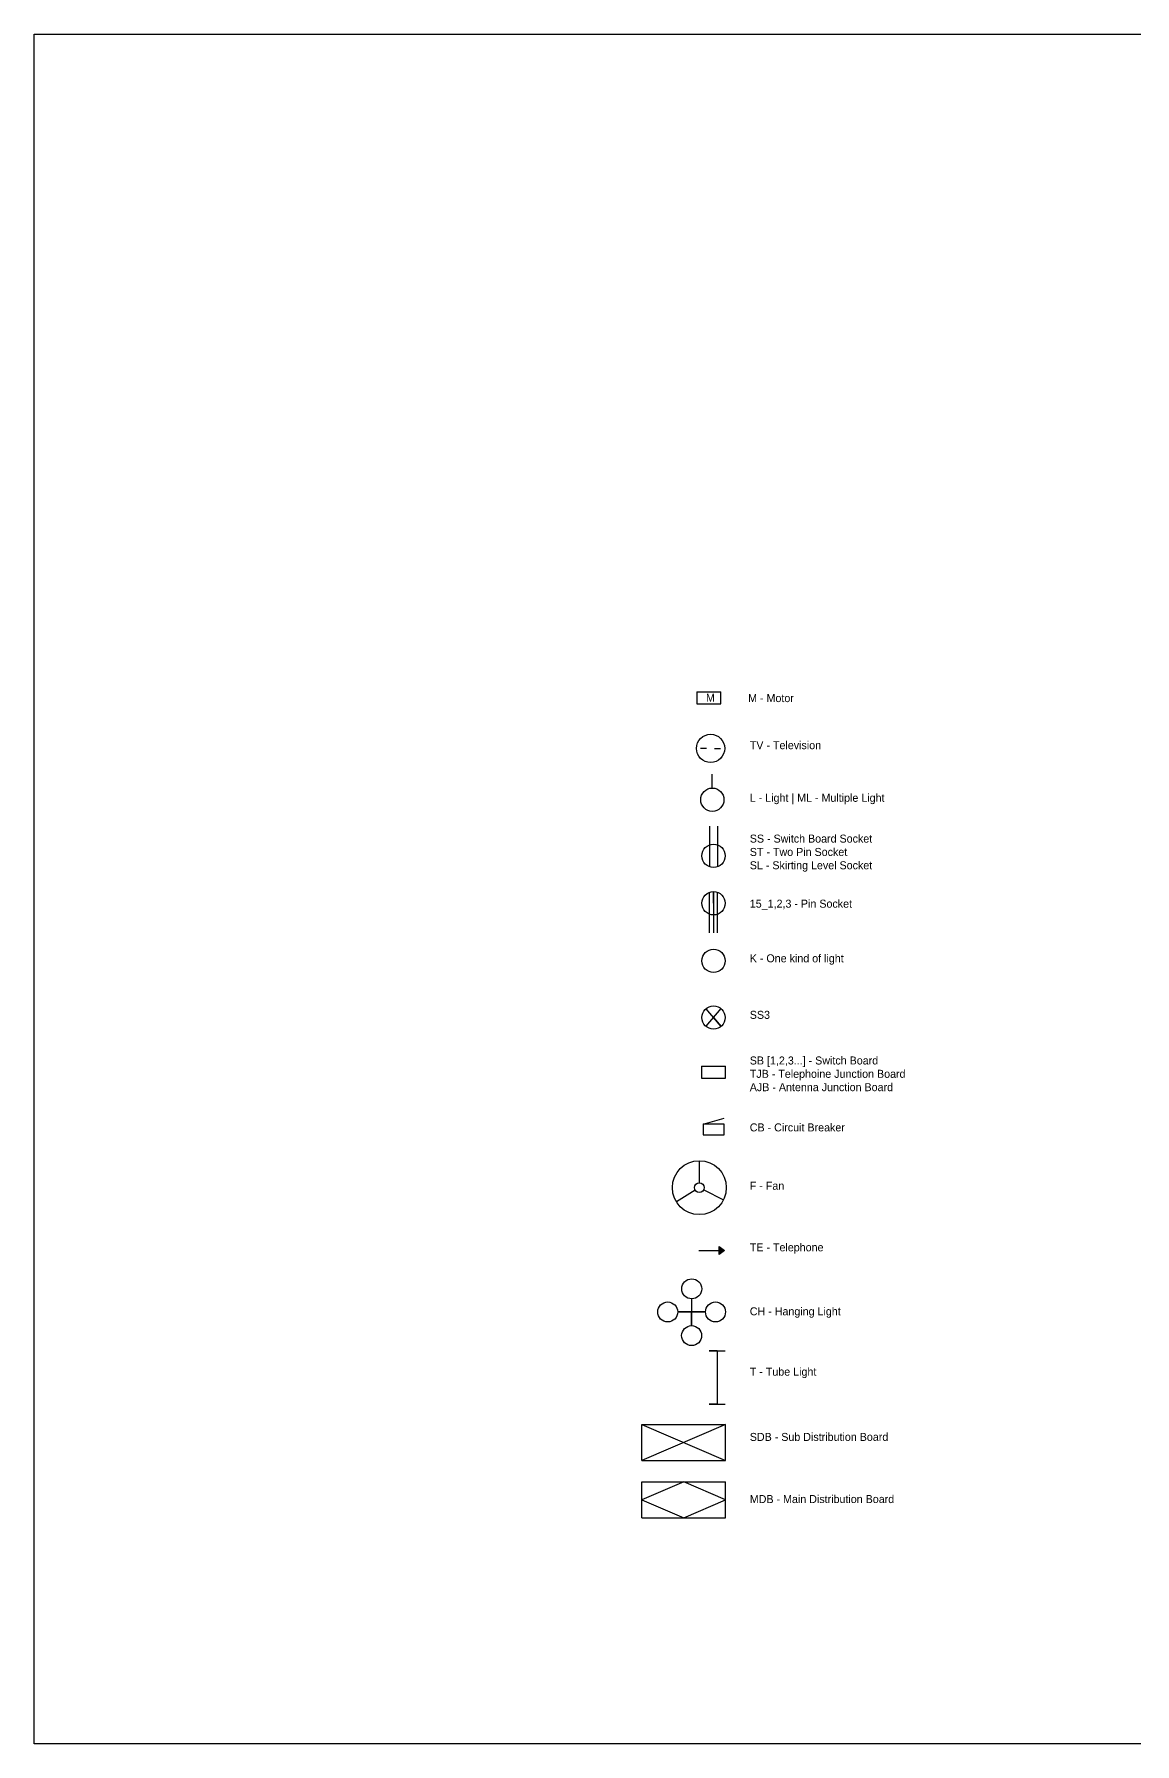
# Model space of a CAD drawing. Header units: inches. Extents: x 452 to 1996, y -561 to 294.
# Drawn here: x 452 to 1003, y -561 to 294 of the extents above; entities that cross this region are included whole.
import ezdxf

# ---------------------------------------------------------------- set-up
doc = ezdxf.new("R2010")
doc.units = ezdxf.units.IN
doc.header["$LTSCALE"] = 2
doc.header["$MEASUREMENT"] = 0

msp = doc.modelspace()

# ---------------------------------------------------------------- hatches: boundary and pattern name
at = {"linetype": 'Continuous', "ltscale": 7}
msp.add_hatch(color=7, dxfattribs=at).paths.add_polyline_path([(795.03, -312.22), (797.78, -314.22), (795.03, -316.22)])

# ---------------------------------------------------------------- linework, layer by layer
at = {"linetype": 'Continuous', "ltscale": 2}
for p, q in [((783.99, -34.94), (783.99, -40.94)), ((783.99, -34.94), (795.99, -34.94)), ((783.99, -40.94), (795.99, -40.94)), ((795.99, -40.94), (795.99, -34.94)), ((792.28, -140.64), (792.28, -134.82)), ((792.28, -134.82), (792.28, -155.38)), ((795.97, -193.27), (788.42, -202.14)), ((796.05, -202.22), (788.52, -193.33)), ((796.05, -202.22), (792.28, -197.78)), ((792.28, -197.78), (796.05, -202.22)), ((796.05, -202.22), (796.05, -202.22)), ((786.19, -222.09), (786.19, -228.09)), ((786.19, -222.09), (798.19, -222.09)), ((798.19, -228.09), (798.19, -222.09)), ((786.19, -228.09), (798.19, -228.09)), ((787.1, -251.02), (797.54, -248.12)), ((787.1, -251.02), (787.1, -256.45)), ((797.6, -251.02), (787.1, -251.02)), ((797.6, -256.45), (797.6, -251.02)), ((787.1, -256.45), (797.6, -256.45)), ((756.34, -401.15), (798.34, -401.15)), ((798.34, -401.15), (756.34, -419.15)), ((756.34, -419.15), (756.34, -401.15)), ((756.34, -401.15), (798.34, -419.15)), ((798.34, -419.15), (798.34, -401.15)), ((756.34, -419.15), (798.34, -419.15)), ((756.34, -429.82), (798.34, -429.82)), ((756.34, -447.82), (756.34, -429.82)), ((777.34, -429.82), (756.34, -438.82)), ((798.34, -438.82), (777.34, -429.82)), ((798.34, -447.82), (798.34, -429.82)), ((756.34, -438.82), (777.34, -447.82)), ((777.34, -447.82), (798.34, -438.82)), ((756.34, -447.82), (798.34, -447.82))]:
    msp.add_line(p, q, dxfattribs=at)
at = {"linetype": 'Continuous', "ltscale": 7}
for p, q in [((788.8, -63.19), (785.8, -63.19)), ((792.8, -63.19), (795.8, -63.19)), ((791.67, -83.04), (791.66, -76.15)), ((790.28, -102.13), (790.28, -122.39)), ((794.28, -102.13), (794.28, -122.39)), ((790.28, -155.43), (790.28, -135.17)), ((794.28, -155.43), (794.28, -135.17)), ((785.19, -280.32), (785.19, -269.32)), ((783.09, -284.1), (773.73, -289.87)), ((787.41, -283.91), (797.23, -288.86)), ((785, -314.22), (797.78, -314.22)), ((795.03, -316.22), (795.03, -312.22)), ((795.03, -316.22), (795.03, -312.22)), ((795.03, -312.22), (797.78, -314.22)), ((795.03, -314.22), (795.03, -316.22)), ((797.78, -314.22), (795.03, -316.22)), ((781.33, -351.78), (781.36, -338.39)), ((781.37, -342.47), (781.37, -338.39)), ((788.27, -344.95), (774.37, -344.95)), ((774.37, -344.95), (781.32, -344.95)), ((781.32, -344.95), (781.32, -351.78)), ((781.37, -344.95), (788.27, -344.95)), ((794.12, -364.32), (790.12, -364.32)), ((790.12, -364.32), (798.12, -364.32)), ((794.12, -364.32), (794.12, -391.1)), ((794.12, -391.1), (790.12, -391.1)), ((790.12, -391.1), (798.12, -391.1))]:
    msp.add_line(p, q, dxfattribs=at)
at = {"color": 6, "linetype": 'Continuous', "ltscale": 2}
msp.add_lwpolyline([(452.49, 293.83), (1996.35, 293.83), (1996.35, -560.83), (452.49, -560.83)], close=True, dxfattribs=at)
at = {"linetype": 'Continuous', "ltscale": 7}
for centre, radius in [((790.8, -63.19), 7.06), ((791.68, -88.86), 5.82), ((792.28, -116.92), 5.82), ((792.28, -140.64), 5.82), ((792.28, -169.42), 5.82), ((792.28, -197.78), 5.82), ((785.19, -282.8), 13.48), ((785.19, -282.8), 2.48), ((781.37, -333.39), 5), ((769.37, -344.95), 5), ((793.27, -344.95), 5), ((781.32, -356.78), 5)]:
    msp.add_circle(centre, radius, dxfattribs=at)

# ---------------------------------------------------------------- texts
at = {"linetype": 'Continuous', "ltscale": 2, "char_height": 4, "attachment_point": 1}
for s, insert, width in [('{\\C71;\\c9036744;M}', (788.51, -35.87), 12.1829), ('{\\C71;\\c9036744;M - Motor}', (809.58, -36.06), 65.2707), ('{\\C71;\\c9036744;TV - Television}', (810.41, -59.6), 65.2707), ('{\\C71;\\c9036744;L - Light | ML - Multiple Light}', (810.41, -85.9), 135.4501), ('{\\C71;\\c9036744;SS - Switch Board Socket\\PST - Two Pin Socket\\PSL - Skirting Level Socket}', (810.41, -106.3), 135.6984), ('{\\C71;\\c9036744;15_1,2,3 - Pin Socket}', (810.41, -138.84), 74.4169), ('{\\C71;\\c9036744;K - One kind of light}', (810.41, -166.14), 123.6561), ('{\\C71;\\c9036744;SS3}', (810.41, -194.41), 12.1829), ('{\\C71;\\c9036744;SB [1,2,3...] - Switch Board\\PTJB - Telephoine Junction Board\\PAJB - Antenna Junction Board}', (810.41, -217.23), 137.8356), ('{\\C71;\\c9036744;CB - Circuit Breaker}', (810.41, -250.68), 80.3105), ('{\\C71;\\c9036744;F - Fan}', (810.41, -279.85), 51.2475), ('{\\C71;\\c9036744;TE - Telephone}', (810.41, -310.62), 66.2416), ('{\\C71;\\c9036744;CH - Hanging Light}', (810.41, -342.63), 76.8114), ('{\\C71;\\c9036744;T - Tube Light}', (810.41, -372.8), 70.6129), ('{\\C71;\\c9036744;SDB - Sub Distribution Board}', (810.41, -405.41), 104.3369), ('{\\C71;\\c9036744;MDB - Main Distribution Board}', (810.41, -436.48), 116.9813)]:
    msp.add_mtext(s, dxfattribs=dict(at, insert=insert, width=width))

doc.saveas('drawing.dxf')
